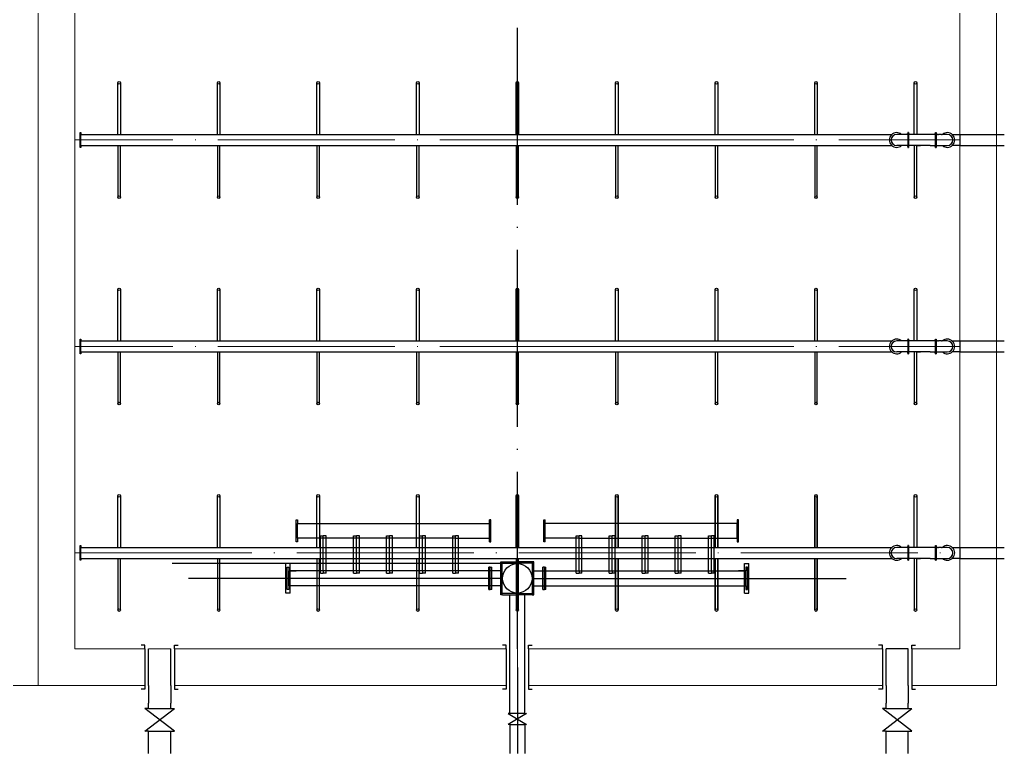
# Model space of a CAD drawing. Header units: millimetres. Extents: x 279 to 2876, y -494 to 1800.
# Drawn here: x 2595.4 to 2728.3, y 826 to 925.5 of the extents above; entities that cross this region are included whole.
import ezdxf

# ---------------------------------------------------------------- set-up
doc = ezdxf.new("R2010")
doc.units = ezdxf.units.MM
doc.linetypes.add('ACAD_ISO04W100', pattern=[30, 24, -3, 0, -3])
doc.layers.add('图层1', color=1, linetype='Continuous', lineweight=25, plot=False)
doc.layers.add('图层2', color=5, linetype='Continuous', lineweight=25, plot=False)

msp = doc.modelspace()

# ---------------------------------------------------------------- linework, layer by layer
at = {"lineweight": 0}
for p, q in [((2727.89462, 845.16504), (2727.89462, 1095.16504)), ((2727.89462, 845.16504), (2727.89462, 1095.16504)), ((2597.89462, 835.16504), (2597.89462, 1085.16504)), ((2597.89462, 835.16504), (2597.89462, 1085.16504)), ((2602.89462, 1080.16504), (2602.89462, 840.16504)), ((2722.89462, 840.16504), (2722.89462, 1080.16504)), ((2722.89462, 865.16504), (2722.89462, 868.66504)), ((2602.89462, 851.66504), (2602.89462, 854.66504)), ((2722.89462, 840.16504), (2722.89462, 850.16504)), ((2727.89462, 850.16504), (2727.89462, 840.16504)), ((2727.89462, 850.16504), (2727.89462, 840.16504)), ((2597.89462, 840.16504), (2597.89462, 835.16504)), ((2597.89462, 840.16504), (2597.89462, 835.16504)), ((2602.89462, 840.16504), (2612.39462, 840.16504)), ((2612.89462, 840.16504), (2615.89462, 840.16504)), ((2616.39462, 840.16504), (2661.39462, 840.16504)), ((2662.89462, 840.16504), (2662.89462, 837.61302)), ((2664.39462, 840.16504), (2712.39462, 840.16504)), ((2716.39462, 840.16504), (2722.89462, 840.16504)), ((2727.89462, 840.16504), (2727.89462, 835.16504)), ((2727.89462, 840.16504), (2727.89462, 835.16504)), ((2583.39462, 835.16504), (2597.89462, 835.16504)), ((2612.39462, 835.16504), (2597.89462, 835.16504)), ((2661.39462, 835.16504), (2616.39462, 835.16504)), ((2712.39462, 835.16504), (2664.39462, 835.16504)), ((2727.89462, 835.16504), (2716.39462, 835.16504))]:
    msp.add_line(p, q, dxfattribs=at)
at = {"linetype": 'ACAD_ISO04W100'}
for p, q in [((2662.89462, 840.16504), (2662.89462, 1090.16504)), ((2662.89462, 837.61302), (2662.89462, 825.97504))]:
    msp.add_line(p, q, dxfattribs=at)
at = {"linetype": 'ACAD_ISO04W100', "lineweight": 0}
for p, q in [((2676.39462, 909.16504), (2602.89462, 909.16504)), ((2676.39462, 909.16504), (2722.89462, 909.16504)), ((2676.39462, 881.16504), (2602.89462, 881.16504)), ((2676.39462, 881.16504), (2722.89462, 881.16504)), ((2602.89462, 853.16504), (2722.89462, 853.16504)), ((2662.89462, 837.61302), (2662.89462, 840.16504))]:
    msp.add_line(p, q, dxfattribs=at)
for p, q in [((2632.89462, 857.16562), (2632.89462, 857.66562)), ((2632.89462, 857.66562), (2633.09462, 857.66562)), ((2632.89462, 854.66562), (2632.89462, 857.16562)), ((2633.09462, 857.66562), (2633.09462, 857.16562)), ((2633.09462, 855.16562), (2633.09462, 857.16562)), ((2633.09462, 857.16562), (2659.11561, 857.16562)), ((2659.11561, 854.66562), (2659.11561, 857.66562)), ((2659.31561, 857.66562), (2659.11561, 857.66562)), ((2659.31561, 857.36562), (2659.31561, 857.66562)), ((2659.31561, 857.16562), (2659.31561, 857.36562)), ((2659.31561, 855.16562), (2659.31561, 857.16562)), ((2666.47363, 857.36562), (2666.47363, 857.66562)), ((2666.47363, 857.66562), (2666.67363, 857.66562)), ((2666.47363, 857.16562), (2666.47363, 857.36562)), ((2666.47363, 855.16562), (2666.47363, 857.16562)), ((2666.67363, 854.66562), (2666.67363, 857.66562)), ((2692.69462, 857.16562), (2666.67363, 857.16562)), ((2692.89462, 857.66562), (2692.69462, 857.66562)), ((2692.69462, 857.66562), (2692.69462, 857.16562)), ((2692.69462, 855.16562), (2692.69462, 857.16562)), ((2692.89462, 857.16562), (2692.89462, 857.66562)), ((2692.89462, 854.66562), (2692.89462, 857.16562)), ((2633.09462, 854.66562), (2632.89462, 854.66562)), ((2654.52878, 855.16562), (2633.09462, 855.16562)), ((2633.09462, 855.16562), (2633.09462, 854.66562)), ((2636.18145, 850.41562), (2636.18145, 855.46562)), ((2636.18145, 855.46562), (2636.58145, 855.46562)), ((2636.58145, 850.71562), (2636.58145, 855.46562)), ((2636.58145, 850.71562), (2636.58145, 855.46562)), ((2636.98145, 855.46562), (2636.58145, 855.46562)), ((2636.58145, 850.71562), (2636.58145, 855.40636)), ((2636.98145, 850.41562), (2636.98145, 855.46562)), ((2640.66828, 850.41562), (2640.66828, 855.46562)), ((2640.66828, 855.46562), (2641.06828, 855.46562)), ((2641.06828, 850.71562), (2641.06828, 855.46562)), ((2641.06828, 850.71562), (2641.06828, 855.46562)), ((2641.06828, 850.71562), (2641.06828, 855.46562)), ((2641.46828, 855.46562), (2641.06828, 855.46562)), ((2641.46828, 850.41562), (2641.46828, 855.46562)), ((2645.15511, 850.41562), (2645.15511, 855.46562)), ((2645.15511, 855.46562), (2645.55511, 855.46562)), ((2645.55511, 850.71562), (2645.55511, 855.46562)), ((2645.55511, 850.71562), (2645.55511, 855.46562)), ((2645.55511, 850.71562), (2645.55511, 855.46562)), ((2645.95511, 855.46562), (2645.55511, 855.46562)), ((2645.95511, 850.41562), (2645.95511, 855.46562)), ((2649.64195, 850.41562), (2649.64195, 855.46562)), ((2649.64195, 855.46562), (2650.04195, 855.46562)), ((2650.04195, 850.71562), (2650.04195, 855.46562)), ((2650.04195, 850.71562), (2650.04195, 855.46562)), ((2650.04195, 850.71562), (2650.04195, 855.46562)), ((2650.44195, 855.46562), (2650.04195, 855.46562)), ((2650.44195, 850.41562), (2650.44195, 855.46562)), ((2654.12878, 850.41562), (2654.12878, 855.46562)), ((2654.12878, 855.46562), (2654.52878, 855.46562)), ((2654.52878, 850.71562), (2654.52878, 855.46562)), ((2654.52878, 850.71562), (2654.52878, 855.46562)), ((2654.92878, 855.46562), (2654.52878, 855.46562)), ((2654.52878, 855.16562), (2657.29542, 855.16562)), ((2654.92878, 850.41562), (2654.92878, 855.46562)), ((2657.29542, 855.16562), (2659.11561, 855.16562)), ((2659.11561, 854.66562), (2659.31561, 854.66562)), ((2659.31561, 854.66562), (2659.31561, 855.16562)), ((2666.47363, 854.66562), (2666.47363, 855.16562)), ((2666.67363, 854.66562), (2666.47363, 854.66562)), ((2668.49381, 855.16562), (2666.67363, 855.16562)), ((2671.26046, 855.16562), (2668.49381, 855.16562)), ((2670.86046, 850.41562), (2670.86046, 855.46562)), ((2670.86046, 855.46562), (2671.26046, 855.46562)), ((2671.26046, 850.71562), (2671.26046, 855.46562)), ((2671.66046, 855.46562), (2671.26046, 855.46562)), ((2671.26046, 850.71562), (2671.26046, 855.46562)), ((2671.26046, 855.16562), (2692.69462, 855.16562)), ((2671.66046, 850.41562), (2671.66046, 855.46562)), ((2675.34729, 850.41562), (2675.34729, 855.46562)), ((2675.34729, 855.46562), (2675.74729, 855.46562)), ((2675.74729, 850.71562), (2675.74729, 855.46562)), ((2675.74729, 850.71562), (2675.74729, 855.46562)), ((2676.14729, 855.46562), (2675.74729, 855.46562)), ((2675.74729, 850.71562), (2675.74729, 855.46562)), ((2676.14729, 850.41562), (2676.14729, 855.46562)), ((2679.83412, 850.41562), (2679.83412, 855.46562)), ((2679.83412, 855.46562), (2680.23412, 855.46562)), ((2680.23412, 850.71562), (2680.23412, 855.46562)), ((2680.23412, 850.71562), (2680.23412, 855.46562)), ((2680.63412, 855.46562), (2680.23412, 855.46562)), ((2680.23412, 850.71562), (2680.23412, 855.46562)), ((2680.63412, 850.41562), (2680.63412, 855.46562)), ((2684.32095, 850.41562), (2684.32095, 855.46562)), ((2684.32095, 855.46562), (2684.72095, 855.46562)), ((2684.72095, 850.71562), (2684.72095, 855.46562)), ((2684.72095, 850.71562), (2684.72095, 855.46562)), ((2685.12095, 855.46562), (2684.72095, 855.46562)), ((2684.72095, 850.71562), (2684.72095, 855.46562)), ((2685.12095, 850.41562), (2685.12095, 855.46562)), ((2688.80779, 850.41562), (2688.80779, 855.46562)), ((2688.80779, 855.46562), (2689.20779, 855.46562)), ((2689.20779, 850.71562), (2689.20779, 855.46562)), ((2689.60779, 855.46562), (2689.20779, 855.46562)), ((2689.20779, 850.71562), (2689.20779, 855.46562)), ((2689.20779, 850.71562), (2689.20779, 855.40636)), ((2689.60779, 850.41562), (2689.60779, 855.46562)), ((2692.69462, 855.16562), (2692.69462, 854.66562)), ((2692.69462, 854.66562), (2692.89462, 854.66562)), ((2660.64462, 847.46562), (2660.64462, 851.96562)), ((2660.64462, 851.96562), (2662.89462, 851.96562)), ((2660.84462, 847.66562), (2660.84462, 851.96562)), ((2660.84462, 851.76562), (2662.89462, 851.76562)), ((2665.14462, 851.96562), (2662.89462, 851.96562)), ((2664.94462, 851.76562), (2662.89462, 851.76562)), ((2662.89462, 847.66562), (2662.89462, 851.76562)), ((2664.94462, 847.66562), (2664.94462, 851.96562)), ((2665.14462, 847.46562), (2665.14462, 851.96562)), ((2662.89462, 851.71562), (2616.08611, 851.71562)), ((2631.79462, 851.71562), (2631.49462, 851.71562)), ((2631.49462, 851.67864), (2631.49462, 851.71562)), ((2631.49462, 847.95383), (2631.49462, 851.67864)), ((2631.69462, 850.71562), (2631.69462, 851.21562)), ((2631.69462, 851.21562), (2631.89462, 851.21562)), ((2631.69462, 848.21562), (2631.69462, 850.71562)), ((2632.09462, 851.71562), (2631.79462, 851.71562)), ((2631.89462, 851.21562), (2631.89462, 850.71562)), ((2631.89462, 848.71562), (2631.89462, 850.71562)), ((2631.89462, 850.71562), (2632.89462, 850.71562)), ((2632.09462, 851.67864), (2632.09462, 851.71562)), ((2632.09462, 847.95383), (2632.09462, 851.67864)), ((2659.01561, 850.71562), (2632.09462, 850.71562)), ((2639.68946, 850.71562), (2632.89462, 850.71562)), ((2636.18145, 850.41562), (2636.58145, 850.41562)), ((2636.58145, 850.71562), (2636.58145, 850.41562)), ((2636.58145, 850.71562), (2636.58145, 850.41562)), ((2636.98145, 850.41562), (2636.58145, 850.41562)), ((2660.64462, 850.71562), (2639.68946, 850.71562)), ((2640.66828, 850.41562), (2641.06828, 850.41562)), ((2641.06828, 850.71562), (2641.06828, 850.41562)), ((2641.06828, 850.71562), (2641.06828, 850.41562)), ((2641.46828, 850.41562), (2641.06828, 850.41562)), ((2645.15511, 850.41562), (2645.55511, 850.41562)), ((2645.55511, 850.71562), (2645.55511, 850.41562)), ((2645.55511, 850.71562), (2645.55511, 850.41562)), ((2645.95511, 850.41562), (2645.55511, 850.41562)), ((2649.64195, 850.41562), (2650.04195, 850.41562)), ((2650.04195, 850.71562), (2650.04195, 850.41562)), ((2650.04195, 850.71562), (2650.04195, 850.41562)), ((2650.44195, 850.41562), (2650.04195, 850.41562)), ((2654.12878, 850.41562), (2654.52878, 850.41562)), ((2654.52878, 850.71562), (2654.52878, 850.41562)), ((2654.52878, 850.71562), (2654.52878, 850.41562)), ((2654.92878, 850.41562), (2654.52878, 850.41562)), ((2659.01561, 848.21562), (2659.01561, 851.21562)), ((2659.21561, 851.21562), (2659.01561, 851.21562)), ((2659.21561, 850.91562), (2659.21561, 851.21562)), ((2659.21561, 851.21562), (2659.41561, 851.21562)), ((2659.21561, 850.71562), (2659.21561, 850.91562)), ((2659.21561, 848.71562), (2659.21561, 850.71562)), ((2659.41561, 848.21562), (2659.41561, 851.21562)), ((2665.14462, 850.71562), (2686.09978, 850.71562)), ((2666.37363, 848.21562), (2666.37363, 851.21562)), ((2666.57363, 851.21562), (2666.37363, 851.21562)), ((2666.57363, 850.91562), (2666.57363, 851.21562)), ((2666.57363, 851.21562), (2666.77363, 851.21562)), ((2666.57363, 850.71562), (2666.57363, 850.91562)), ((2666.57363, 848.71562), (2666.57363, 850.71562)), ((2666.77363, 848.21562), (2666.77363, 851.21562)), ((2666.77363, 850.71562), (2693.69462, 850.71562)), ((2670.86046, 850.41562), (2671.26046, 850.41562)), ((2671.26046, 850.71562), (2671.26046, 850.41562)), ((2671.26046, 850.71562), (2671.26046, 850.41562)), ((2671.66046, 850.41562), (2671.26046, 850.41562)), ((2675.34729, 850.41562), (2675.74729, 850.41562)), ((2675.74729, 850.71562), (2675.74729, 850.41562)), ((2675.74729, 850.71562), (2675.74729, 850.41562)), ((2676.14729, 850.41562), (2675.74729, 850.41562)), ((2679.83412, 850.41562), (2680.23412, 850.41562)), ((2680.23412, 850.71562), (2680.23412, 850.41562)), ((2680.23412, 850.71562), (2680.23412, 850.41562)), ((2680.63412, 850.41562), (2680.23412, 850.41562)), ((2684.32095, 850.41562), (2684.72095, 850.41562)), ((2684.72095, 850.71562), (2684.72095, 850.41562)), ((2684.72095, 850.71562), (2684.72095, 850.41562)), ((2685.12095, 850.41562), (2684.72095, 850.41562)), ((2686.09978, 850.71562), (2692.89462, 850.71562)), ((2688.80779, 850.41562), (2689.20779, 850.41562)), ((2689.20779, 850.71562), (2689.20779, 850.41562)), ((2689.20779, 850.71562), (2689.20779, 850.41562)), ((2689.60779, 850.41562), (2689.20779, 850.41562)), ((2693.89462, 850.71562), (2692.89462, 850.71562)), ((2693.69462, 851.67864), (2693.69462, 851.71562)), ((2693.69462, 851.71562), (2693.99462, 851.71562)), ((2693.69462, 847.95383), (2693.69462, 851.67864)), ((2694.09462, 851.21562), (2693.89462, 851.21562)), ((2693.89462, 851.21562), (2693.89462, 850.71562)), ((2693.89462, 848.71562), (2693.89462, 850.71562)), ((2693.99462, 851.71562), (2694.29462, 851.71562)), ((2694.09462, 850.71562), (2694.09462, 851.21562)), ((2694.09462, 848.21562), (2694.09462, 850.71562)), ((2694.29462, 851.67864), (2694.29462, 851.71562)), ((2694.29462, 847.95383), (2694.29462, 851.67864)), ((2660.64462, 849.71562), (2618.28442, 849.71562)), ((2659.21561, 849.71562), (2659.01561, 849.71562)), ((2665.14462, 849.71562), (2707.50482, 849.71562)), ((2666.57363, 849.71562), (2666.77363, 849.71562)), ((2631.49462, 847.71562), (2631.49462, 847.95383)), ((2631.89462, 848.21562), (2631.69462, 848.21562)), ((2632.89462, 848.71562), (2631.89462, 848.71562)), ((2631.89462, 848.71562), (2631.89462, 848.21562)), ((2632.09462, 847.71562), (2632.09462, 847.95383)), ((2638.61761, 848.71562), (2632.89462, 848.71562)), ((2660.64462, 848.71562), (2638.61761, 848.71562)), ((2659.01561, 848.21562), (2659.21561, 848.21562)), ((2659.21561, 848.21562), (2659.21561, 848.71562)), ((2659.41561, 848.21562), (2659.21561, 848.21562)), ((2665.14462, 848.71562), (2687.17163, 848.71562)), ((2666.37363, 848.21562), (2666.57363, 848.21562)), ((2666.57363, 848.21562), (2666.57363, 848.71562)), ((2666.77363, 848.21562), (2666.57363, 848.21562)), ((2687.17163, 848.71562), (2692.89462, 848.71562)), ((2692.89462, 848.71562), (2693.89462, 848.71562)), ((2693.69462, 847.71562), (2693.69462, 847.95383)), ((2693.89462, 848.71562), (2693.89462, 848.21562)), ((2693.89462, 848.21562), (2694.09462, 848.21562)), ((2694.29462, 847.71562), (2694.29462, 847.95383)), ((2631.79462, 847.71562), (2631.49462, 847.71562)), ((2632.09462, 847.71562), (2631.64462, 847.71562)), ((2662.89462, 847.66562), (2660.64462, 847.66562)), ((2660.89462, 847.46562), (2660.64462, 847.46562)), ((2660.89462, 847.46562), (2662.89462, 847.46562)), ((2661.89462, 831.88135), (2661.89462, 847.46562)), ((2662.89462, 847.66562), (2665.14462, 847.66562)), ((2664.89462, 847.46562), (2662.89462, 847.46562)), ((2663.89462, 831.88135), (2663.89462, 847.46562)), ((2664.89462, 847.46562), (2665.14462, 847.46562)), ((2693.69462, 847.71562), (2694.14462, 847.71562)), ((2693.99462, 847.71562), (2694.29462, 847.71562)), ((2612.39462, 840.66504), (2611.89462, 840.66504)), ((2612.39462, 840.16504), (2612.39462, 840.66504)), ((2612.39462, 840.16504), (2612.39462, 835.16504)), ((2616.39462, 840.16504), (2616.39462, 840.66504)), ((2616.39462, 840.66504), (2616.89462, 840.66504)), ((2616.39462, 840.16504), (2616.39462, 835.16504)), ((2661.39462, 840.66504), (2660.89462, 840.66504)), ((2661.39462, 840.16504), (2661.39462, 840.66504)), ((2661.39462, 840.16504), (2661.39462, 835.16504)), ((2664.39462, 840.16504), (2664.39462, 840.66504)), ((2664.39462, 840.66504), (2664.89462, 840.66504)), ((2664.39462, 840.16504), (2664.39462, 835.16504)), ((2712.39462, 840.66504), (2711.89462, 840.66504)), ((2712.39462, 840.16504), (2712.39462, 840.66504)), ((2712.39462, 840.16504), (2712.39462, 835.16504)), ((2716.39462, 840.16504), (2716.39462, 840.66504)), ((2716.39462, 840.66504), (2716.89462, 840.66504)), ((2716.39462, 840.16504), (2716.39462, 835.16504)), ((2612.39462, 834.66504), (2611.89462, 834.66504)), ((2612.39462, 835.16504), (2612.39462, 834.66504)), ((2612.89462, 835.16504), (2612.89462, 832.77254)), ((2612.89462, 835.16504), (2612.89462, 832.77254)), ((2612.89462, 835.16504), (2612.89462, 832.77254)), ((2612.89462, 835.16504), (2612.89462, 832.77254)), ((2615.89462, 835.16504), (2615.89462, 832.77254)), ((2615.89462, 835.16504), (2615.89462, 832.77254)), ((2615.89462, 835.16504), (2615.89462, 832.77254)), ((2615.89462, 835.16504), (2615.89462, 832.77254)), ((2616.39462, 835.16504), (2616.39462, 834.66504)), ((2616.39462, 834.66504), (2616.89462, 834.66504)), ((2661.39462, 834.66504), (2660.89462, 834.66504)), ((2661.39462, 835.16504), (2661.39462, 834.66504)), ((2664.39462, 835.16504), (2664.39462, 834.66504)), ((2664.39462, 834.66504), (2664.89462, 834.66504)), ((2712.39462, 834.66504), (2711.89462, 834.66504)), ((2712.39462, 835.16504), (2712.39462, 834.66504)), ((2712.89462, 835.16504), (2712.89462, 832.77254)), ((2712.89462, 835.16504), (2712.89462, 832.77254)), ((2712.89462, 835.16504), (2712.89462, 832.77254)), ((2712.89462, 835.16504), (2712.89462, 832.77254)), ((2715.89462, 835.16504), (2715.89462, 832.77254)), ((2715.89462, 835.16504), (2715.89462, 832.77254)), ((2715.89462, 835.16504), (2715.89462, 832.77254)), ((2715.89462, 835.16504), (2715.89462, 832.77254)), ((2716.39462, 835.16504), (2716.39462, 834.66504)), ((2716.39462, 834.66504), (2716.89462, 834.66504)), ((2663.89462, 831.88135), (2663.89462, 833.38135)), ((2612.89462, 832.07004), (2612.39462, 832.07004)), ((2612.39462, 828.97504), (2616.39462, 832.07004)), ((2616.39462, 828.97504), (2612.39462, 832.07004)), ((2612.89462, 832.07004), (2612.89462, 832.77254)), ((2612.89462, 832.07004), (2612.89462, 832.77254)), ((2612.89462, 832.07004), (2612.89462, 832.77254)), ((2612.89462, 832.07004), (2612.89462, 832.77254)), ((2612.89462, 832.07004), (2615.89462, 832.07004)), ((2615.89462, 832.07004), (2615.89462, 832.77254)), ((2615.89462, 832.07004), (2615.89462, 832.77254)), ((2615.89462, 832.07004), (2615.89462, 832.77254)), ((2615.89462, 832.07004), (2615.89462, 832.77254)), ((2615.89462, 832.07004), (2616.39462, 832.07004)), ((2661.89462, 831.38135), (2661.89462, 831.88135)), ((2663.89462, 831.38135), (2663.89462, 831.88135)), ((2712.89462, 832.07004), (2712.39462, 832.07004)), ((2712.39462, 828.97504), (2716.39462, 832.07004)), ((2716.39462, 828.97504), (2712.39462, 832.07004)), ((2712.89462, 832.07004), (2712.89462, 832.77254)), ((2712.89462, 832.07004), (2712.89462, 832.77254)), ((2712.89462, 832.07004), (2712.89462, 832.77254)), ((2712.89462, 832.07004), (2712.89462, 832.77254)), ((2712.89462, 832.07004), (2715.89462, 832.07004)), ((2715.89462, 832.07004), (2715.89462, 832.77254)), ((2715.89462, 832.07004), (2715.89462, 832.77254)), ((2715.89462, 832.07004), (2715.89462, 832.77254)), ((2715.89462, 832.07004), (2715.89462, 832.77254)), ((2715.89462, 832.07004), (2716.39462, 832.07004)), ((2661.89462, 831.38135), (2661.64462, 831.38135)), ((2664.14462, 831.38135), (2661.64462, 829.88135)), ((2661.64462, 831.38135), (2664.14462, 829.88135)), ((2663.89462, 831.38135), (2661.89462, 831.38135)), ((2663.89462, 831.38135), (2664.14462, 831.38135)), ((2661.89462, 829.88135), (2661.64462, 829.88135)), ((2661.89462, 829.88135), (2663.89462, 829.88135)), ((2661.89462, 829.88135), (2661.89462, 827.88135)), ((2664.14462, 829.88135), (2663.89462, 829.88135)), ((2663.89462, 829.88135), (2663.89462, 827.88135)), ((2612.89462, 828.97504), (2612.39462, 828.97504)), ((2612.89462, 825.97504), (2612.89462, 828.97504)), ((2612.89462, 828.97504), (2615.89462, 828.97504)), ((2615.89462, 825.97504), (2615.89462, 828.97504)), ((2615.89462, 828.97504), (2616.39462, 828.97504)), ((2661.89462, 827.88135), (2661.89462, 825.97504)), ((2663.89462, 827.88135), (2663.89462, 825.97504)), ((2712.89462, 828.97504), (2712.39462, 828.97504)), ((2712.89462, 825.97504), (2712.89462, 828.97504)), ((2712.89462, 828.97504), (2715.89462, 828.97504)), ((2715.89462, 825.97504), (2715.89462, 828.97504)), ((2715.89462, 828.97504), (2716.39462, 828.97504))]:
    msp.add_line(p, q)
at = {"color": 0}
msp.add_line((2715.89462, 835.16504), (2715.89462, 840.16504), dxfattribs=at)
msp.add_circle((2662.89462, 849.71562), 2)
for p in [(2636.58145, 850.71562), (2641.06828, 850.71562), (2645.55511, 850.71562), (2650.04195, 850.71562), (2654.52878, 850.71562), (2671.26046, 850.71562), (2675.74729, 850.71562), (2680.23412, 850.71562), (2684.72095, 850.71562), (2689.20779, 850.71562)]:
    msp.add_point(p)
at = {"layer": '图层1'}
for p, q in [((2718.89462, 909.91504), (2714.34738, 909.91504)), ((2715.80428, 910.01504), (2715.80428, 910.03504)), ((2715.80428, 910.03504), (2715.82928, 910.03504)), ((2715.82928, 910.01504), (2715.80428, 910.01504)), ((2715.82928, 910.03504), (2715.82928, 910.05504)), ((2715.82928, 910.05504), (2715.83928, 910.05504)), ((2715.82928, 910.03504), (2715.82928, 910.01504)), ((2715.82928, 910.01504), (2715.82928, 909.99504)), ((2715.82928, 909.99504), (2715.83928, 909.99504)), ((2715.83928, 910.05504), (2715.83928, 910.03504)), ((2715.83928, 910.03504), (2715.85428, 910.03504)), ((2715.83928, 910.01504), (2715.83928, 910.03504)), ((2715.85428, 910.01504), (2715.83928, 910.01504)), ((2715.83928, 909.99504), (2715.83928, 910.01504)), ((2715.95428, 910.16504), (2715.85428, 910.16504)), ((2715.85428, 910.16504), (2715.85428, 908.45633)), ((2715.85428, 910.16504), (2715.85428, 908.16364)), ((2715.85428, 910.16504), (2715.95428, 910.16504)), ((2715.85428, 910.01504), (2715.85428, 909.91504)), ((2715.95428, 910.01504), (2715.95428, 910.16504)), ((2715.95428, 910.16504), (2715.95428, 908.16364)), ((2715.95428, 910.03504), (2715.97428, 910.03504)), ((2715.95428, 909.91504), (2715.95428, 910.01504)), ((2715.97428, 910.01504), (2715.95428, 910.01504)), ((2715.95428, 908.16504), (2715.95428, 909.91504)), ((2715.97428, 910.03504), (2715.97428, 910.01504)), ((2719.29462, 909.91504), (2718.89462, 909.91504)), ((2719.89462, 909.91504), (2719.29462, 909.91504)), ((2719.54973, 910.01504), (2719.54973, 910.03504)), ((2719.54973, 910.03504), (2719.57473, 910.03504)), ((2719.57473, 910.01504), (2719.54973, 910.01504)), ((2719.57473, 910.03504), (2719.57473, 910.05504)), ((2719.57473, 910.05504), (2719.58473, 910.05504)), ((2719.57473, 910.03504), (2719.57473, 910.01504)), ((2719.57473, 910.01504), (2719.57473, 909.99504)), ((2719.57473, 909.99504), (2719.58473, 909.99504)), ((2719.58473, 910.05504), (2719.58473, 910.03504)), ((2719.58473, 910.03504), (2719.59973, 910.03504)), ((2719.58473, 910.01504), (2719.58473, 910.03504)), ((2719.59973, 910.01504), (2719.58473, 910.01504)), ((2719.58473, 909.99504), (2719.58473, 910.01504)), ((2719.59973, 909.91504), (2719.59973, 910.16504)), ((2719.59973, 910.16504), (2719.69973, 910.16504)), ((2719.59973, 910.16504), (2719.59973, 908.16364)), ((2719.59973, 910.16504), (2719.69973, 910.16504)), ((2719.59973, 910.01504), (2719.59973, 909.91504)), ((2719.59973, 908.16504), (2719.59973, 909.91504)), ((2719.69973, 910.16504), (2719.69973, 909.91504)), ((2719.69973, 910.16504), (2719.69973, 908.16364)), ((2719.69973, 910.03504), (2719.71973, 910.03504)), ((2719.71973, 910.01504), (2719.69973, 910.01504)), ((2719.69973, 908.41504), (2719.69973, 909.91504)), ((2719.71973, 910.03504), (2719.71973, 910.01504)), ((2719.89462, 909.91504), (2719.99462, 909.91504)), ((2720.39462, 909.91504), (2719.99462, 909.91504)), ((2720.39462, 909.91504), (2720.49462, 909.91504)), ((2721.20479, 909.91504), (2720.49462, 909.91504)), ((2721.86623, 909.91504), (2721.89462, 909.91504)), ((2721.89462, 909.91504), (2722.89462, 909.91504)), ((2722.89462, 909.91504), (2722.89462, 908.41504)), ((2718.89462, 908.41504), (2714.34738, 908.41504)), ((2715.82928, 908.31364), (2715.80428, 908.31364)), ((2715.80428, 908.31364), (2715.80428, 908.29364)), ((2715.80428, 908.29364), (2715.82928, 908.29364)), ((2715.82928, 908.31364), (2715.82928, 908.33364)), ((2715.82928, 908.33364), (2715.83928, 908.33364)), ((2715.82928, 908.29364), (2715.82928, 908.31364)), ((2715.82928, 908.29364), (2715.82928, 908.27364)), ((2715.82928, 908.27364), (2715.83928, 908.27364)), ((2715.83928, 908.33364), (2715.83928, 908.31364)), ((2715.85428, 908.31364), (2715.83928, 908.31364)), ((2715.83928, 908.31364), (2715.83928, 908.29364)), ((2715.83928, 908.29364), (2715.85428, 908.29364)), ((2715.83928, 908.27364), (2715.83928, 908.29364)), ((2715.85428, 908.45633), (2715.85428, 908.41504)), ((2715.85428, 908.41504), (2715.85428, 908.16504)), ((2715.85428, 908.16504), (2715.95428, 908.16504)), ((2715.85428, 908.16364), (2715.95428, 908.16364)), ((2715.97428, 908.31364), (2715.95428, 908.31364)), ((2715.95428, 908.29364), (2715.97428, 908.29364)), ((2715.97428, 908.29364), (2715.97428, 908.31364)), ((2718.89462, 908.41504), (2719.29462, 908.41504)), ((2719.29462, 908.41504), (2719.89462, 908.41504)), ((2719.57473, 908.31364), (2719.54973, 908.31364)), ((2719.54973, 908.31364), (2719.54973, 908.29364)), ((2719.54973, 908.29364), (2719.57473, 908.29364)), ((2719.57473, 908.31364), (2719.57473, 908.33364)), ((2719.57473, 908.33364), (2719.58473, 908.33364)), ((2719.57473, 908.29364), (2719.57473, 908.31364)), ((2719.57473, 908.29364), (2719.57473, 908.27364)), ((2719.57473, 908.27364), (2719.58473, 908.27364)), ((2719.58473, 908.33364), (2719.58473, 908.31364)), ((2719.59973, 908.31364), (2719.58473, 908.31364)), ((2719.58473, 908.31364), (2719.58473, 908.29364)), ((2719.58473, 908.29364), (2719.59973, 908.29364)), ((2719.58473, 908.27364), (2719.58473, 908.29364)), ((2719.59973, 908.41504), (2719.59973, 908.16504)), ((2719.69973, 908.16504), (2719.59973, 908.16504)), ((2719.59973, 908.16504), (2719.69973, 908.16504)), ((2719.59973, 908.16364), (2719.69973, 908.16364)), ((2719.69973, 908.41504), (2719.69973, 908.16504)), ((2719.69973, 908.16504), (2719.69973, 908.41504)), ((2719.71973, 908.31364), (2719.69973, 908.31364)), ((2719.69973, 908.29364), (2719.71973, 908.29364)), ((2719.71973, 908.29364), (2719.71973, 908.31364)), ((2719.89462, 908.41504), (2719.99462, 908.41504)), ((2719.99462, 908.41504), (2720.39462, 908.41504)), ((2720.39462, 908.41504), (2720.49462, 908.41504)), ((2720.49462, 908.41504), (2721.19462, 908.41504)), ((2721.89462, 908.41504), (2721.86623, 908.41504)), ((2722.89462, 908.41504), (2721.89462, 908.41504)), ((2718.89462, 881.91504), (2714.34738, 881.91504)), ((2715.80428, 882.01504), (2715.80428, 882.03504)), ((2715.80428, 882.03504), (2715.82928, 882.03504)), ((2715.82928, 882.01504), (2715.80428, 882.01504)), ((2715.82928, 882.03504), (2715.82928, 882.05504)), ((2715.82928, 882.05504), (2715.83928, 882.05504)), ((2715.82928, 882.03504), (2715.82928, 882.01504)), ((2715.82928, 882.01504), (2715.82928, 881.99504)), ((2715.82928, 881.99504), (2715.83928, 881.99504)), ((2715.83928, 882.05504), (2715.83928, 882.03504)), ((2715.83928, 882.03504), (2715.85428, 882.03504)), ((2715.83928, 882.01504), (2715.83928, 882.03504)), ((2715.85428, 882.01504), (2715.83928, 882.01504)), ((2715.83928, 881.99504), (2715.83928, 882.01504)), ((2715.95428, 882.16504), (2715.85428, 882.16504)), ((2715.85428, 882.16504), (2715.85428, 880.45633)), ((2715.85428, 882.16504), (2715.85428, 880.16364)), ((2715.85428, 882.16504), (2715.95428, 882.16504)), ((2715.85428, 882.01504), (2715.85428, 881.91504)), ((2715.95428, 882.01504), (2715.95428, 882.16504)), ((2715.95428, 882.16504), (2715.95428, 880.16364)), ((2715.95428, 882.03504), (2715.97428, 882.03504)), ((2715.95428, 881.91504), (2715.95428, 882.01504)), ((2715.97428, 882.01504), (2715.95428, 882.01504)), ((2715.95428, 880.16504), (2715.95428, 881.91504)), ((2715.97428, 882.03504), (2715.97428, 882.01504)), ((2719.29462, 881.91504), (2718.89462, 881.91504)), ((2719.89462, 881.91504), (2719.29462, 881.91504)), ((2719.54973, 882.01504), (2719.54973, 882.03504)), ((2719.54973, 882.03504), (2719.57473, 882.03504)), ((2719.57473, 882.01504), (2719.54973, 882.01504)), ((2719.57473, 882.03504), (2719.57473, 882.05504)), ((2719.57473, 882.05504), (2719.58473, 882.05504)), ((2719.57473, 882.03504), (2719.57473, 882.01504)), ((2719.57473, 882.01504), (2719.57473, 881.99504)), ((2719.57473, 881.99504), (2719.58473, 881.99504)), ((2719.58473, 882.05504), (2719.58473, 882.03504)), ((2719.58473, 882.03504), (2719.59973, 882.03504)), ((2719.58473, 882.01504), (2719.58473, 882.03504)), ((2719.59973, 882.01504), (2719.58473, 882.01504)), ((2719.58473, 881.99504), (2719.58473, 882.01504)), ((2719.59973, 881.91504), (2719.59973, 882.16504)), ((2719.59973, 882.16504), (2719.69973, 882.16504)), ((2719.59973, 882.16504), (2719.59973, 880.16364)), ((2719.59973, 882.16504), (2719.69973, 882.16504)), ((2719.59973, 882.01504), (2719.59973, 881.91504)), ((2719.59973, 880.16504), (2719.59973, 881.91504)), ((2719.69973, 882.16504), (2719.69973, 881.91504)), ((2719.69973, 882.16504), (2719.69973, 880.16364)), ((2719.69973, 882.03504), (2719.71973, 882.03504)), ((2719.71973, 882.01504), (2719.69973, 882.01504)), ((2719.69973, 880.41504), (2719.69973, 881.91504)), ((2719.71973, 882.03504), (2719.71973, 882.01504)), ((2719.89462, 881.91504), (2719.99462, 881.91504)), ((2720.39462, 881.91504), (2719.99462, 881.91504)), ((2720.39462, 881.91504), (2720.49462, 881.91504)), ((2721.20479, 881.91504), (2720.49462, 881.91504)), ((2721.86623, 881.91504), (2721.89462, 881.91504)), ((2721.89462, 881.91504), (2722.89462, 881.91504)), ((2722.89462, 881.91504), (2722.89462, 880.41504)), ((2718.89462, 880.41504), (2714.34738, 880.41504)), ((2715.82928, 880.31364), (2715.80428, 880.31364)), ((2715.80428, 880.31364), (2715.80428, 880.29364)), ((2715.80428, 880.29364), (2715.82928, 880.29364)), ((2715.82928, 880.31364), (2715.82928, 880.33364)), ((2715.82928, 880.33364), (2715.83928, 880.33364)), ((2715.82928, 880.29364), (2715.82928, 880.31364)), ((2715.82928, 880.29364), (2715.82928, 880.27364)), ((2715.82928, 880.27364), (2715.83928, 880.27364)), ((2715.83928, 880.33364), (2715.83928, 880.31364)), ((2715.85428, 880.31364), (2715.83928, 880.31364)), ((2715.83928, 880.31364), (2715.83928, 880.29364)), ((2715.83928, 880.29364), (2715.85428, 880.29364)), ((2715.83928, 880.27364), (2715.83928, 880.29364)), ((2715.85428, 880.45633), (2715.85428, 880.41504)), ((2715.85428, 880.41504), (2715.85428, 880.16504)), ((2715.85428, 880.16504), (2715.95428, 880.16504)), ((2715.85428, 880.16364), (2715.95428, 880.16364)), ((2715.97428, 880.31364), (2715.95428, 880.31364)), ((2715.95428, 880.29364), (2715.97428, 880.29364)), ((2715.97428, 880.29364), (2715.97428, 880.31364)), ((2718.89462, 880.41504), (2719.29462, 880.41504)), ((2719.29462, 880.41504), (2719.89462, 880.41504)), ((2719.57473, 880.31364), (2719.54973, 880.31364)), ((2719.54973, 880.31364), (2719.54973, 880.29364)), ((2719.54973, 880.29364), (2719.57473, 880.29364)), ((2719.57473, 880.31364), (2719.57473, 880.33364)), ((2719.57473, 880.33364), (2719.58473, 880.33364)), ((2719.57473, 880.29364), (2719.57473, 880.31364)), ((2719.57473, 880.29364), (2719.57473, 880.27364)), ((2719.57473, 880.27364), (2719.58473, 880.27364)), ((2719.58473, 880.33364), (2719.58473, 880.31364)), ((2719.59973, 880.31364), (2719.58473, 880.31364)), ((2719.58473, 880.31364), (2719.58473, 880.29364)), ((2719.58473, 880.29364), (2719.59973, 880.29364)), ((2719.58473, 880.27364), (2719.58473, 880.29364)), ((2719.59973, 880.41504), (2719.59973, 880.16504)), ((2719.69973, 880.16504), (2719.59973, 880.16504)), ((2719.59973, 880.16504), (2719.69973, 880.16504)), ((2719.59973, 880.16364), (2719.69973, 880.16364)), ((2719.69973, 880.41504), (2719.69973, 880.16504)), ((2719.69973, 880.16504), (2719.69973, 880.41504)), ((2719.71973, 880.31364), (2719.69973, 880.31364)), ((2719.69973, 880.29364), (2719.71973, 880.29364)), ((2719.71973, 880.29364), (2719.71973, 880.31364)), ((2719.89462, 880.41504), (2719.99462, 880.41504)), ((2719.99462, 880.41504), (2720.39462, 880.41504)), ((2720.39462, 880.41504), (2720.49462, 880.41504)), ((2720.49462, 880.41504), (2721.19462, 880.41504)), ((2721.89462, 880.41504), (2721.86623, 880.41504)), ((2722.89462, 880.41504), (2721.89462, 880.41504)), ((2718.89462, 853.91504), (2714.34738, 853.91504)), ((2715.80428, 854.01504), (2715.80428, 854.03504)), ((2715.80428, 854.03504), (2715.82928, 854.03504)), ((2715.82928, 854.01504), (2715.80428, 854.01504)), ((2715.82928, 854.03504), (2715.82928, 854.05504)), ((2715.82928, 854.05504), (2715.83928, 854.05504)), ((2715.82928, 854.03504), (2715.82928, 854.01504)), ((2715.82928, 854.01504), (2715.82928, 853.99504)), ((2715.82928, 853.99504), (2715.83928, 853.99504)), ((2715.83928, 854.05504), (2715.83928, 854.03504)), ((2715.83928, 854.03504), (2715.85428, 854.03504)), ((2715.83928, 854.01504), (2715.83928, 854.03504)), ((2715.85428, 854.01504), (2715.83928, 854.01504)), ((2715.83928, 853.99504), (2715.83928, 854.01504)), ((2715.95428, 854.16504), (2715.85428, 854.16504)), ((2715.85428, 854.16504), (2715.85428, 852.45633)), ((2715.85428, 854.16504), (2715.85428, 852.16364)), ((2715.85428, 854.16504), (2715.95428, 854.16504)), ((2715.85428, 854.01504), (2715.85428, 853.91504)), ((2715.95428, 854.01504), (2715.95428, 854.16504)), ((2715.95428, 854.16504), (2715.95428, 852.16364)), ((2715.95428, 854.03504), (2715.97428, 854.03504)), ((2715.95428, 853.91504), (2715.95428, 854.01504)), ((2715.97428, 854.01504), (2715.95428, 854.01504)), ((2715.95428, 852.16504), (2715.95428, 853.91504)), ((2715.97428, 854.03504), (2715.97428, 854.01504)), ((2719.29462, 853.91504), (2718.89462, 853.91504)), ((2719.89462, 853.91504), (2719.29462, 853.91504)), ((2719.54973, 854.01504), (2719.54973, 854.03504)), ((2719.54973, 854.03504), (2719.57473, 854.03504)), ((2719.57473, 854.01504), (2719.54973, 854.01504)), ((2719.57473, 854.03504), (2719.57473, 854.05504)), ((2719.57473, 854.05504), (2719.58473, 854.05504)), ((2719.57473, 854.03504), (2719.57473, 854.01504)), ((2719.57473, 854.01504), (2719.57473, 853.99504)), ((2719.57473, 853.99504), (2719.58473, 853.99504)), ((2719.58473, 854.05504), (2719.58473, 854.03504)), ((2719.58473, 854.03504), (2719.59973, 854.03504)), ((2719.58473, 854.01504), (2719.58473, 854.03504)), ((2719.59973, 854.01504), (2719.58473, 854.01504)), ((2719.58473, 853.99504), (2719.58473, 854.01504)), ((2719.59973, 853.91504), (2719.59973, 854.16504)), ((2719.59973, 854.16504), (2719.69973, 854.16504)), ((2719.59973, 854.16504), (2719.59973, 852.16364)), ((2719.59973, 854.16504), (2719.69973, 854.16504)), ((2719.59973, 854.01504), (2719.59973, 853.91504)), ((2719.59973, 852.16504), (2719.59973, 853.91504)), ((2719.69973, 854.16504), (2719.69973, 853.91504)), ((2719.69973, 854.16504), (2719.69973, 852.16364)), ((2719.69973, 854.03504), (2719.71973, 854.03504)), ((2719.71973, 854.01504), (2719.69973, 854.01504)), ((2719.69973, 852.41504), (2719.69973, 853.91504)), ((2719.71973, 854.03504), (2719.71973, 854.01504)), ((2719.89462, 853.91504), (2719.99462, 853.91504)), ((2720.39462, 853.91504), (2719.99462, 853.91504)), ((2720.39462, 853.91504), (2720.49462, 853.91504)), ((2721.20479, 853.91504), (2720.49462, 853.91504)), ((2721.86623, 853.91504), (2721.89462, 853.91504)), ((2721.89462, 853.91504), (2722.89462, 853.91504)), ((2722.89462, 853.91504), (2722.89462, 852.41504)), ((2718.89462, 852.41504), (2714.34738, 852.41504)), ((2715.82928, 852.31364), (2715.80428, 852.31364)), ((2715.80428, 852.31364), (2715.80428, 852.29364)), ((2715.80428, 852.29364), (2715.82928, 852.29364)), ((2715.82928, 852.31364), (2715.82928, 852.33364)), ((2715.82928, 852.33364), (2715.83928, 852.33364)), ((2715.82928, 852.29364), (2715.82928, 852.31364)), ((2715.82928, 852.29364), (2715.82928, 852.27364)), ((2715.82928, 852.27364), (2715.83928, 852.27364)), ((2715.83928, 852.33364), (2715.83928, 852.31364)), ((2715.85428, 852.31364), (2715.83928, 852.31364)), ((2715.83928, 852.31364), (2715.83928, 852.29364)), ((2715.83928, 852.29364), (2715.85428, 852.29364)), ((2715.83928, 852.27364), (2715.83928, 852.29364)), ((2715.85428, 852.45633), (2715.85428, 852.41504)), ((2715.85428, 852.41504), (2715.85428, 852.16504)), ((2715.85428, 852.16504), (2715.95428, 852.16504)), ((2715.85428, 852.16364), (2715.95428, 852.16364)), ((2715.97428, 852.31364), (2715.95428, 852.31364)), ((2715.95428, 852.29364), (2715.97428, 852.29364)), ((2715.97428, 852.29364), (2715.97428, 852.31364)), ((2718.89462, 852.41504), (2719.29462, 852.41504)), ((2719.29462, 852.41504), (2719.89462, 852.41504)), ((2719.57473, 852.31364), (2719.54973, 852.31364)), ((2719.54973, 852.31364), (2719.54973, 852.29364)), ((2719.54973, 852.29364), (2719.57473, 852.29364)), ((2719.57473, 852.31364), (2719.57473, 852.33364)), ((2719.57473, 852.33364), (2719.58473, 852.33364)), ((2719.57473, 852.29364), (2719.57473, 852.31364)), ((2719.57473, 852.29364), (2719.57473, 852.27364)), ((2719.57473, 852.27364), (2719.58473, 852.27364)), ((2719.58473, 852.33364), (2719.58473, 852.31364)), ((2719.59973, 852.31364), (2719.58473, 852.31364)), ((2719.58473, 852.31364), (2719.58473, 852.29364)), ((2719.58473, 852.29364), (2719.59973, 852.29364)), ((2719.58473, 852.27364), (2719.58473, 852.29364)), ((2719.59973, 852.41504), (2719.59973, 852.16504)), ((2719.69973, 852.16504), (2719.59973, 852.16504)), ((2719.59973, 852.16504), (2719.69973, 852.16504)), ((2719.59973, 852.16364), (2719.69973, 852.16364)), ((2719.69973, 852.41504), (2719.69973, 852.16504)), ((2719.69973, 852.16504), (2719.69973, 852.41504)), ((2719.71973, 852.31364), (2719.69973, 852.31364)), ((2719.69973, 852.29364), (2719.71973, 852.29364)), ((2719.71973, 852.29364), (2719.71973, 852.31364)), ((2719.89462, 852.41504), (2719.99462, 852.41504)), ((2719.99462, 852.41504), (2720.39462, 852.41504)), ((2720.39462, 852.41504), (2720.49462, 852.41504)), ((2720.49462, 852.41504), (2721.19462, 852.41504)), ((2721.89462, 852.41504), (2721.86623, 852.41504)), ((2722.89462, 852.41504), (2721.89462, 852.41504))]:
    msp.add_line(p, q, dxfattribs=at)
for centre, radius, start, end in [((2714.34738, 909.16504), 1, 48.5903779, 311.4096221), ((2714.34738, 909.16504), 0.75, 90, 270), ((2721.20479, 909.16504), 1, 228.5903779, 131.4096221), ((2721.20479, 909.16504), 0.75, 270, 90), ((2714.34738, 881.16504), 1, 48.5903779, 311.4096221), ((2714.34738, 881.16504), 0.75, 90, 270), ((2721.20479, 881.16504), 1, 228.5903779, 131.4096221), ((2721.20479, 881.16504), 0.75, 270, 90), ((2714.34738, 853.16504), 1, 48.5903779, 311.4096221), ((2714.34738, 853.16504), 0.75, 90, 270), ((2721.20479, 853.16504), 1, 228.5903779, 131.4096221), ((2721.20479, 853.16504), 0.75, 270, 90)]:
    msp.add_arc(centre, radius, start, end, dxfattribs=at)
at = {"layer": '图层2'}
for p, q in [((2608.71962, 909.91504), (2608.71962, 916.91504)), ((2609.06962, 916.91504), (2609.06962, 909.91504)), ((2622.21962, 909.91504), (2622.21962, 916.91504)), ((2622.56962, 916.91504), (2622.56962, 909.91504)), ((2635.71962, 909.91504), (2635.71962, 916.91504)), ((2636.06962, 916.91504), (2636.06962, 909.91504)), ((2649.21962, 909.91504), (2649.21962, 916.91504)), ((2649.56962, 916.91504), (2649.56962, 909.91504)), ((2662.71962, 909.91504), (2662.71962, 916.91504)), ((2663.06962, 916.91504), (2663.06962, 909.91504)), ((2676.21962, 909.91504), (2676.21962, 916.91504)), ((2676.56962, 916.91504), (2676.56962, 909.91504)), ((2689.71962, 909.91504), (2689.71962, 916.91504)), ((2690.06962, 916.91504), (2690.06962, 909.91504)), ((2703.21962, 909.91504), (2703.21962, 916.91504)), ((2703.21962, 909.91504), (2703.21962, 916.91504)), ((2703.56962, 916.91504), (2703.56962, 909.91504)), ((2703.56962, 916.91504), (2703.56962, 909.91504)), ((2716.71962, 909.91504), (2716.71962, 916.91504)), ((2717.06962, 916.91504), (2717.06962, 909.91504)), ((2603.61962, 909.91504), (2603.61962, 910.16504)), ((2603.61962, 910.16504), (2603.71962, 910.16504)), ((2603.61962, 908.16504), (2603.61962, 909.91504)), ((2603.71962, 910.16504), (2603.71962, 909.91504)), ((2603.71962, 908.41504), (2603.71962, 909.91504)), ((2603.71962, 909.91504), (2713.68594, 909.91504)), ((2722.89462, 909.91504), (2728.89466, 909.91504)), ((2603.71962, 908.16504), (2603.61962, 908.16504)), ((2603.71962, 908.41504), (2603.71962, 908.16504)), ((2603.71962, 908.41504), (2713.68594, 908.41504)), ((2608.71962, 908.41504), (2608.71962, 901.41504)), ((2609.06962, 901.41504), (2609.06962, 908.41504)), ((2622.21962, 908.41504), (2622.21962, 901.41504)), ((2622.56962, 901.41504), (2622.56962, 908.41504)), ((2635.71962, 908.41504), (2635.71962, 901.41504)), ((2636.06962, 901.41504), (2636.06962, 908.41504)), ((2649.21962, 908.41504), (2649.21962, 901.41504)), ((2649.56962, 901.41504), (2649.56962, 908.41504)), ((2662.71962, 908.41504), (2662.71962, 901.41504)), ((2663.06962, 901.41504), (2663.06962, 908.41504)), ((2676.21962, 908.41504), (2676.21962, 901.41504)), ((2676.56962, 901.41504), (2676.56962, 908.41504)), ((2689.71962, 908.41504), (2689.71962, 901.41504)), ((2690.06962, 901.41504), (2690.06962, 908.41504)), ((2703.21962, 908.41504), (2703.21962, 901.41504)), ((2703.21962, 908.41504), (2703.21962, 901.41504)), ((2703.56962, 901.41504), (2703.56962, 908.41504)), ((2703.56962, 901.41504), (2703.56962, 908.41504)), ((2716.71962, 908.41504), (2716.71962, 901.41504)), ((2717.06962, 901.41504), (2717.06962, 908.41504)), ((2717.16962, 908.41504), (2717.56962, 908.41504)), ((2722.89462, 908.41504), (2728.89466, 908.41504)), ((2608.71962, 881.91504), (2608.71962, 888.91504)), ((2609.06962, 888.91504), (2609.06962, 881.91504)), ((2622.21962, 881.91504), (2622.21962, 888.91504)), ((2622.56962, 888.91504), (2622.56962, 881.91504)), ((2635.71962, 881.91504), (2635.71962, 888.91504)), ((2636.06962, 888.91504), (2636.06962, 881.91504)), ((2649.21962, 881.91504), (2649.21962, 888.91504)), ((2649.56962, 888.91504), (2649.56962, 881.91504)), ((2662.71962, 881.91504), (2662.71962, 888.91504)), ((2663.06962, 888.91504), (2663.06962, 881.91504)), ((2676.21962, 881.91504), (2676.21962, 888.91504)), ((2676.56962, 888.91504), (2676.56962, 881.91504)), ((2689.71962, 881.91504), (2689.71962, 888.91504)), ((2690.06962, 888.91504), (2690.06962, 881.91504)), ((2703.21962, 881.91504), (2703.21962, 888.91504)), ((2703.21962, 881.91504), (2703.21962, 888.91504)), ((2703.56962, 888.91504), (2703.56962, 881.91504)), ((2703.56962, 888.91504), (2703.56962, 881.91504)), ((2716.71962, 881.91504), (2716.71962, 888.91504)), ((2717.06962, 888.91504), (2717.06962, 881.91504)), ((2603.61962, 881.91504), (2603.61962, 882.16504)), ((2603.61962, 882.16504), (2603.71962, 882.16504)), ((2603.61962, 880.16504), (2603.61962, 881.91504)), ((2603.71962, 882.16504), (2603.71962, 881.91504)), ((2603.71962, 880.41504), (2603.71962, 881.91504)), ((2603.71962, 881.91504), (2713.68594, 881.91504)), ((2722.89462, 881.91504), (2728.89466, 881.91504)), ((2603.71962, 880.16504), (2603.61962, 880.16504)), ((2603.71962, 880.41504), (2603.71962, 880.16504)), ((2603.71962, 880.41504), (2713.68594, 880.41504)), ((2608.71962, 880.41504), (2608.71962, 873.41504)), ((2609.06962, 873.41504), (2609.06962, 880.41504)), ((2622.21962, 880.41504), (2622.21962, 873.41504)), ((2622.56962, 873.41504), (2622.56962, 880.41504)), ((2635.71962, 880.41504), (2635.71962, 873.41504)), ((2636.06962, 873.41504), (2636.06962, 880.41504)), ((2649.21962, 880.41504), (2649.21962, 873.41504)), ((2649.56962, 873.41504), (2649.56962, 880.41504)), ((2662.71962, 880.41504), (2662.71962, 873.41504)), ((2663.06962, 873.41504), (2663.06962, 880.41504)), ((2676.21962, 880.41504), (2676.21962, 873.41504)), ((2676.56962, 873.41504), (2676.56962, 880.41504)), ((2689.71962, 880.41504), (2689.71962, 873.41504)), ((2690.06962, 873.41504), (2690.06962, 880.41504)), ((2703.21962, 880.41504), (2703.21962, 873.41504)), ((2703.21962, 880.41504), (2703.21962, 873.41504)), ((2703.56962, 873.41504), (2703.56962, 880.41504)), ((2703.56962, 873.41504), (2703.56962, 880.41504)), ((2716.71962, 880.41504), (2716.71962, 873.41504)), ((2717.06962, 873.41504), (2717.06962, 880.41504)), ((2717.16962, 880.41504), (2717.56962, 880.41504)), ((2722.89462, 880.41504), (2728.89466, 880.41504)), ((2608.71962, 853.91504), (2608.71962, 860.91504)), ((2609.06962, 860.91504), (2609.06962, 853.91504)), ((2622.21962, 853.91504), (2622.21962, 860.91504)), ((2622.56962, 860.91504), (2622.56962, 853.91504)), ((2635.71962, 853.91504), (2635.71962, 860.91504)), ((2636.06962, 860.91504), (2636.06962, 853.91504)), ((2649.21962, 853.91504), (2649.21962, 860.91504)), ((2649.56962, 860.91504), (2649.56962, 853.91504)), ((2662.71962, 853.91504), (2662.71962, 860.91504)), ((2663.06962, 860.91504), (2663.06962, 853.91504)), ((2676.21962, 853.91504), (2676.21962, 860.91504)), ((2676.21962, 860.91504), (2676.21962, 853.91504)), ((2676.56962, 860.91504), (2676.56962, 853.91504)), ((2676.56962, 853.91504), (2676.56962, 860.91504)), ((2689.71962, 853.91504), (2689.71962, 860.91504)), ((2689.71962, 860.91504), (2689.71962, 853.91504)), ((2690.06962, 860.91504), (2690.06962, 853.91504)), ((2690.06962, 853.91504), (2690.06962, 860.91504)), ((2703.21962, 853.91504), (2703.21962, 860.91504)), ((2703.21962, 860.91504), (2703.21962, 853.91504)), ((2703.21962, 853.91504), (2703.21962, 860.91504)), ((2703.56962, 860.91504), (2703.56962, 853.91504)), ((2703.56962, 853.91504), (2703.56962, 860.91504)), ((2703.56962, 860.91504), (2703.56962, 853.91504)), ((2716.71962, 853.91504), (2716.71962, 860.91504)), ((2717.06962, 860.91504), (2717.06962, 853.91504)), ((2603.61962, 853.91504), (2603.61962, 854.16504)), ((2603.61962, 854.16504), (2603.71962, 854.16504)), ((2603.61962, 852.16504), (2603.61962, 853.91504)), ((2603.71962, 854.16504), (2603.71962, 853.91504)), ((2603.71962, 852.41504), (2603.71962, 853.91504)), ((2603.71962, 853.91504), (2713.68594, 853.91504)), ((2722.89462, 853.91504), (2728.89466, 853.91504)), ((2603.71962, 852.16504), (2603.61962, 852.16504)), ((2603.71962, 852.41504), (2603.71962, 852.16504)), ((2603.71962, 852.41504), (2713.68594, 852.41504)), ((2608.71962, 852.41504), (2608.71962, 845.41504)), ((2609.06962, 845.41504), (2609.06962, 852.41504)), ((2622.21962, 852.41504), (2622.21962, 845.41504)), ((2622.56962, 845.41504), (2622.56962, 852.41504)), ((2635.71962, 852.41504), (2635.71962, 845.41504)), ((2636.06962, 845.41504), (2636.06962, 852.41504)), ((2649.21962, 852.41504), (2649.21962, 845.41504)), ((2649.56962, 845.41504), (2649.56962, 852.41504)), ((2662.71962, 852.41504), (2662.71962, 845.41504)), ((2663.06962, 845.41504), (2663.06962, 852.41504)), ((2676.21962, 852.41504), (2676.21962, 845.41504)), ((2676.21962, 845.41504), (2676.21962, 852.41504)), ((2676.56962, 845.41504), (2676.56962, 852.41504)), ((2676.56962, 852.41504), (2676.56962, 845.41504)), ((2689.71962, 852.41504), (2689.71962, 845.41504)), ((2689.71962, 845.41504), (2689.71962, 852.41504)), ((2690.06962, 845.41504), (2690.06962, 852.41504)), ((2690.06962, 852.41504), (2690.06962, 845.41504)), ((2703.21962, 852.41504), (2703.21962, 845.41504)), ((2703.21962, 845.41504), (2703.21962, 852.41504)), ((2703.21962, 852.41504), (2703.21962, 845.41504)), ((2703.56962, 845.41504), (2703.56962, 852.41504)), ((2703.56962, 852.41504), (2703.56962, 845.41504)), ((2703.56962, 845.41504), (2703.56962, 852.41504)), ((2716.71962, 852.41504), (2716.71962, 845.41504)), ((2717.06962, 845.41504), (2717.06962, 852.41504)), ((2717.16962, 852.41504), (2717.56962, 852.41504)), ((2722.89462, 852.41504), (2728.89466, 852.41504))]:
    msp.add_line(p, q, dxfattribs=at)
at = {"layer": '图层2', "color": 0}
for p, q in [((2612.89462, 835.16504), (2612.89462, 840.16504)), ((2615.89462, 835.16504), (2615.89462, 840.16504)), ((2712.89462, 835.16504), (2712.89462, 840.16504)), ((2715.89462, 840.16504), (2712.89462, 840.16504))]:
    msp.add_line(p, q, dxfattribs=at)
at = {"layer": '图层2'}
for centre in [(2608.89462, 916.91504), (2622.39462, 916.91504), (2635.89462, 916.91504), (2649.39462, 916.91504), (2662.89462, 916.91504), (2676.39462, 916.91504), (2689.89462, 916.91504), (2703.39462, 916.91504), (2703.39462, 916.91504), (2716.89462, 916.91504), (2716.89462, 916.91504), (2608.89462, 901.41504), (2622.39462, 901.41504), (2635.89462, 901.41504), (2649.39462, 901.41504), (2662.89462, 901.41504), (2676.39462, 901.41504), (2689.89462, 901.41504), (2703.39462, 901.41504), (2703.39462, 901.41504), (2716.89462, 901.41504), (2608.89462, 888.91504), (2622.39462, 888.91504), (2635.89462, 888.91504), (2649.39462, 888.91504), (2662.89462, 888.91504), (2676.39462, 888.91504), (2689.89462, 888.91504), (2703.39462, 888.91504), (2703.39462, 888.91504), (2716.89462, 888.91504), (2716.89462, 888.91504), (2608.89462, 873.41504), (2622.39462, 873.41504), (2635.89462, 873.41504), (2649.39462, 873.41504), (2662.89462, 873.41504), (2676.39462, 873.41504), (2689.89462, 873.41504), (2703.39462, 873.41504), (2703.39462, 873.41504), (2716.89462, 873.41504), (2608.89462, 860.91504), (2622.39462, 860.91504), (2635.89462, 860.91504), (2649.39462, 860.91504), (2662.89462, 860.91504), (2676.39462, 860.91504), (2676.39462, 860.91504), (2689.89462, 860.91504), (2689.89462, 860.91504), (2703.39462, 860.91504), (2703.39462, 860.91504), (2703.39462, 860.91504), (2716.89462, 860.91504), (2716.89462, 860.91504), (2608.89462, 845.41504), (2622.39462, 845.41504), (2635.89462, 845.41504), (2649.39462, 845.41504), (2662.89462, 845.41504), (2676.39462, 845.41504), (2676.39462, 845.41504), (2689.89462, 845.41504), (2689.89462, 845.41504), (2703.39462, 845.41504), (2703.39462, 845.41504), (2703.39462, 845.41504), (2716.89462, 845.41504)]:
    msp.add_circle(centre, 0.175, dxfattribs=at)

doc.saveas('drawing.dxf')
